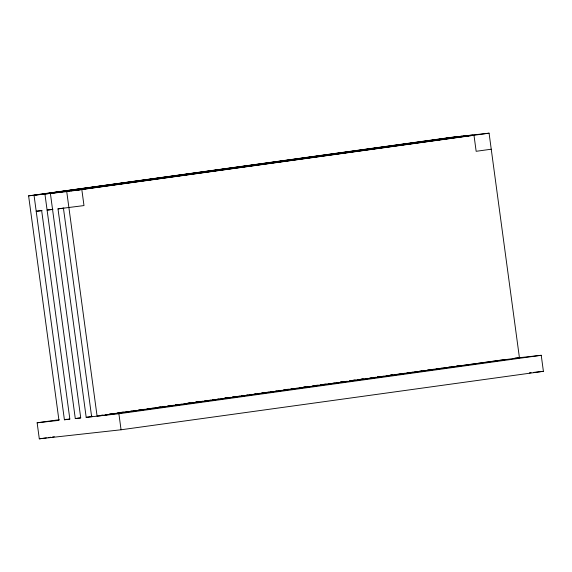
<?xml version="1.0" encoding="UTF-8"?>
<svg xmlns="http://www.w3.org/2000/svg" width="572" height="572" viewBox="0 0 572 572"><rect width="100%" height="100%" fill="white"/><g stroke="black" fill="none" stroke-linecap="round" stroke-linejoin="round"><path stroke-width="0.86" d="M28.6 195.846L450.936 137.394L489.074 133.176L519.426 357.7L97.09 416.151L66.738 191.627L28.6 195.846L58.959 420.37L37.137 422.787L39.304 438.824L121.064 429.779L543.4 371.328L541.234 355.291L514.757 358.215M456.392 136.794L34.034 195.245L64.407 419.769L69.855 419.169L41.67 210.682L36.2 211.282L42.063 210.475M461.818 136.193L49.113 193.157M467.274 135.585L44.931 194.044L75.289 418.568L80.738 417.96L50.386 193.436L472.722 134.985M76.369 190.147L468.539 135.864M66.738 191.627L489.074 133.176M52.967 209.266L47.104 210.081L52.552 209.474M541.234 355.291L118.89 413.742L86.193 417.36L58.001 208.873L63.871 208.065M491.241 149.213L476.154 151.301L473.988 135.264L463.091 136.472L70.914 190.748L81.817 189.539L83.984 205.577L58.001 208.873M37.137 422.787L59.223 419.726M65.144 419.519L66.91 419.269M64.407 419.769L69.705 419.033M75.289 418.568L80.588 417.832M90.312 416.487L92.078 416.244M90.462 416.616L92.228 416.373M121.386 412.341L123.152 412.09M133.755 410.624L135.521 410.381M158.494 407.2L160.26 406.957M162.913 406.592L164.679 406.349M175.282 404.876L177.048 404.633M187.652 403.167L189.418 402.924M195.603 402.066L197.369 401.823M212.391 399.742L214.157 399.499M224.76 398.033L226.526 397.783M232.711 396.932L234.477 396.682M249.499 394.608L251.265 394.358M261.869 392.892L263.635 392.649M286.608 389.468L288.374 389.225M291.026 388.86L292.792 388.617M303.396 387.144L305.162 386.901M315.765 385.435L317.531 385.192M323.716 384.334L325.482 384.091M340.504 382.01L342.27 381.767M352.874 380.301L354.64 380.051M360.825 379.2L362.591 378.95M377.613 376.877L379.379 376.626M389.982 375.161L391.748 374.917M86.193 417.36L91.491 416.623M101.208 415.279L102.981 415.036M105.627 414.671L107.393 414.428M109.166 414.178L111.812 413.813M113.578 413.57L115.351 413.327M117.117 413.077L119.762 412.712M121.536 412.469L124.181 412.105M125.947 411.854L127.72 411.611M130.366 411.247L132.132 411.003M133.905 410.76L136.551 410.389M138.317 410.145L140.969 409.781M142.735 409.531L144.501 409.287M147.154 408.923L148.92 408.68M150.693 408.437L153.339 408.065M155.105 407.822L156.878 407.579M158.644 407.336L161.29 406.964M163.063 406.721L165.708 406.356M167.474 406.113L169.248 405.863M171.014 405.619L173.659 405.255M175.432 405.012L178.078 404.64M179.844 404.397L181.617 404.154M184.263 403.789L186.029 403.539M187.802 403.296L190.447 402.931M192.213 402.688L193.987 402.438M195.753 402.195L198.398 401.83M200.171 401.587L202.817 401.215M204.59 400.972L206.356 400.729M208.122 400.486L210.775 400.121M212.541 399.871L215.186 399.506M216.96 399.263L218.726 399.02M221.371 398.648L223.144 398.405M224.91 398.162L227.556 397.797M229.329 397.547L231.095 397.304M232.861 397.061L235.514 396.696M237.28 396.446L239.925 396.081M241.699 395.838L243.465 395.595M246.11 395.223L247.883 394.98M249.649 394.737L252.295 394.373M254.068 394.122L255.834 393.879M258.487 393.515L260.253 393.271M262.019 393.028L264.672 392.657M266.438 392.413L269.083 392.049M270.856 391.806L272.622 391.555M275.268 391.191L277.041 390.948M278.807 390.705L281.453 390.333M283.226 390.09L284.992 389.847M286.758 389.603L289.411 389.232M291.177 388.989L293.822 388.624M295.595 388.381L297.361 388.131M299.127 387.887L301.78 387.523M303.546 387.28L306.192 386.908M307.965 386.665L309.731 386.422M312.383 386.057L314.15 385.807M315.916 385.564L318.568 385.199M320.334 384.956L322.1 384.713M323.866 384.463L326.519 384.098M328.285 383.855L330.938 383.483M332.704 383.24L334.47 382.997M336.236 382.754L338.889 382.389M340.655 382.139L343.307 381.774M345.073 381.531L346.839 381.288M349.492 380.916L351.258 380.673M353.024 380.43L355.677 380.065M357.443 379.815L359.209 379.572M360.975 379.329L363.628 378.964M365.394 378.714L368.046 378.349M369.812 378.106L371.578 377.863M374.231 377.491L375.997 377.248M377.763 377.005L380.416 376.641M382.182 376.39L383.948 376.147M386.601 375.783L388.367 375.539M390.133 375.296L392.785 374.925M394.551 374.681L400.736 373.823M403.389 373.459L405.155 373.216M406.921 372.973L409.573 372.601M411.339 372.358L413.106 372.115M414.872 371.872L417.524 371.5M419.29 371.257L421.943 370.892M423.709 370.649L425.475 370.399M427.241 370.156L429.894 369.791M431.66 369.548L434.312 369.176M436.078 368.933L437.845 368.69M440.497 368.325L442.263 368.075M444.029 367.832L446.682 367.467M448.448 367.224L450.214 366.981M451.98 366.731L454.633 366.366M456.399 366.123L458.165 365.88M105.777 414.8L107.543 414.557M109.309 414.314L347.869 381.295M349.635 381.052L475.99 363.563M477.756 363.32L505.14 359.523M39.304 438.824L46.375 437.845M48.141 437.601L50.794 437.237M52.56 436.987L54.326 436.743M441.312 138.874L446.761 138.274M452.187 137.673L457.636 137.073M60.017 191.956L65.465 191.348M529.336 372.88L531.095 372.687M533.733 372.393L543.4 371.328M118.89 413.742L121.064 429.779M63.449 208.272L91.642 416.759"/></g></svg>
